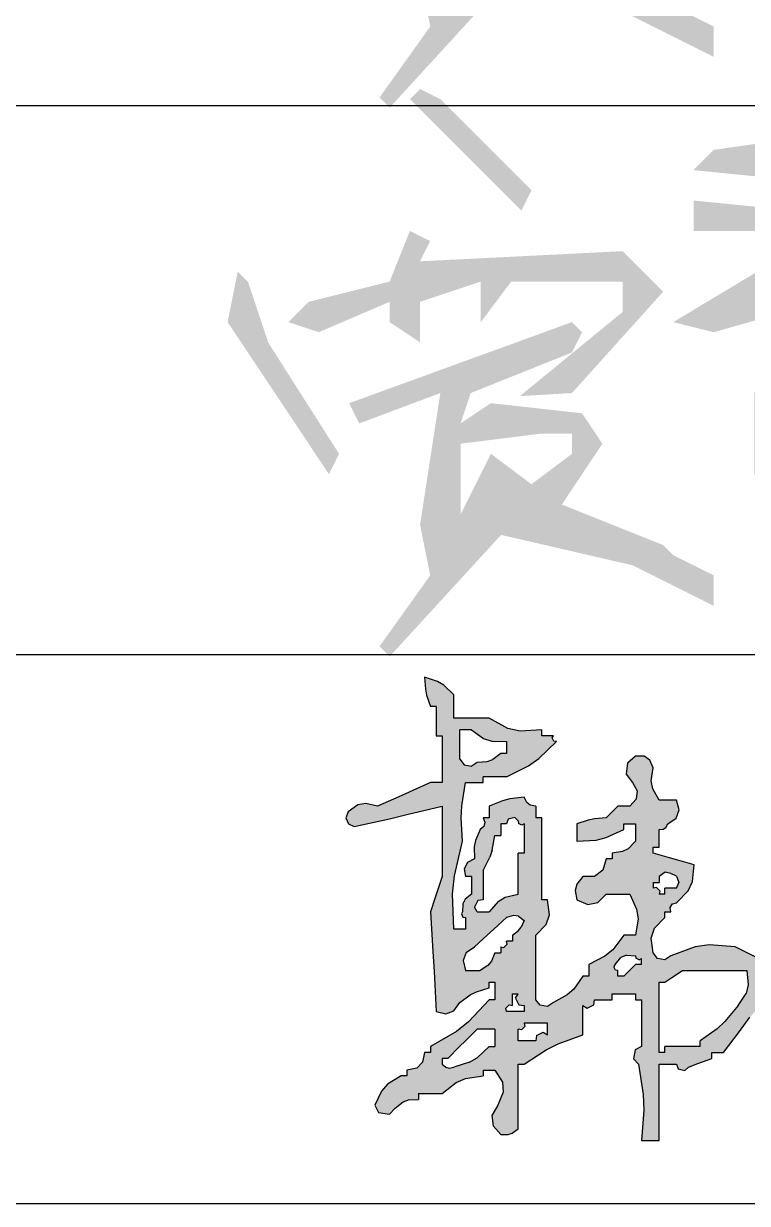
# Model space of a CAD drawing. Extents: x 6128144 to 12201635, y -1670122 to -706096.
# Drawn here: x 6223164 to 6223593, y -752340 to -751641 of the extents above; entities that cross this region are included whole.
import ezdxf

# ---------------------------------------------------------------- set-up
doc = ezdxf.new("R2010")
doc.units = 0
doc.header["$LTSCALE"] = 1000
doc.header["$MEASUREMENT"] = 0
doc.layers.get('0').update_dxf_attribs({"linetype": 'CONTINUOUS'})

# ---------------------------------------------------------------- blocks, each defined once
blk = doc.blocks.new('韩超')
h = blk.add_hatch(color=256)
h.dxf.hatch_style = 1
h.paths.add_polyline_path([(0.787849, 0.514197), (0.777955, 0.527898), (0.77346, 0.562754), (0.78123, 0.586063), (0.805739, 0.61125), (0.805739, 0.625142), (0.819631, 0.625142), (0.818004, 0.635027), (0.823773, 0.643681), (0.833523, 0.64598), (0.860867, 0.674873), (0.870953, 0.696725), (0.875199, 0.736279), (0.836353, 0.74757), (0.816903, 0.753127), (0.777955, 0.764063), (0.777955, 0.777955), (0.791847, 0.777955), (0.791847, 0.819631), (0.801775, 0.820971), (0.80763, 0.824875), (0.812685, 0.833523), (0.832189, 0.847055), (0.839321, 0.866071), (0.833523, 0.889091), (0.791847, 0.889091), (0.776856, 0.916298), (0.7735, 0.934755), (0.777955, 0.965498), (0.770329, 0.984025), (0.756314, 0.993368), (0.736279, 0.993282), (0.716867, 0.977277), (0.713907, 0.950644), (0.729333, 0.930768), (0.740061, 0.911103), (0.737625, 0.891618), (0.722387, 0.875199), (0.694603, 0.875199), (0.683489, 0.864086), (0.677932, 0.858529), (0.666819, 0.847415), (0.638572, 0.845181), (0.624291, 0.842325), (0.597358, 0.833523), (0.597358, 0.791847), (0.643081, 0.794876), (0.666726, 0.800787), (0.708495, 0.819631), (0.708495, 0.833523), (0.736279, 0.833523), (0.736279, 0.791847), (0.718733, 0.774249), (0.705317, 0.767541), (0.680711, 0.764063), (0.680711, 0.750171), (0.666819, 0.750171), (0.658732, 0.72359), (0.639033, 0.708815), (0.61125, 0.708495), (0.596777, 0.690733), (0.592946, 0.675409), (0.597358, 0.652926), (0.623512, 0.642026), (0.64687, 0.646697), (0.666819, 0.666819), (0.722387, 0.666819), (0.738834, 0.631134), (0.742077, 0.608437), (0.736279, 0.569574), (0.708495, 0.569574), (0.682162, 0.535076), (0.663824, 0.519794), (0.625142, 0.500114), (0.625142, 0.47233), (0.61125, 0.47233), (0.589715, 0.441777), (0.574435, 0.428025), (0.54179, 0.409816), (0.527664, 0.400538), (0.510468, 0.403404), (0.500114, 0.416762), (0.500114, 0.569574), (0.524623, 0.594762), (0.532393, 0.618071), (0.527898, 0.652926), (0.514006, 0.652926), (0.514006, 0.847415), (0.500114, 0.847415), (0.500114, 0.875199), (0.486416, 0.877514), (0.478388, 0.883536), (0.47233, 0.896037), (0.438162, 0.892345), (0.420863, 0.888021), (0.388977, 0.875199), (0.388977, 0.847415), (0.375085, 0.847415), (0.379444, 0.836821), (0.376971, 0.826928), (0.368139, 0.819631), (0.356965, 0.793593), (0.353947, 0.778504), (0.354247, 0.750171), (0.337644, 0.741703), (0.330222, 0.726858), (0.333409, 0.708495), (0.347301, 0.708495), (0.347301, 0.666819), (0.332737, 0.655189), (0.327028, 0.643772), (0.326463, 0.625142), (0.32344, 0.619715), (0.327253, 0.612088), (0.333409, 0.61125), (0.333409, 0.583466), (0.305625, 0.583466), (0.302565, 0.667178), (0.306887, 0.710398), (0.326463, 0.791847), (0.3234, 0.8474), (0.32482, 0.875797), (0.333409, 0.930768), (0.375085, 0.930768), (0.375085, 0.94466), (0.430654, 0.94466), (0.482374, 0.970498), (0.50707, 0.987931), (0.548736, 1.028012), (0.542559, 1.028676), (0.538615, 1.036564), (0.54179, 1.041904), (0.514006, 1.041904), (0.514006, 1.055796), (0.462884, 1.052445), (0.433869, 1.058893), (0.388977, 1.08358), (0.305625, 1.08358), (0.305625, 1.139148), (0.281985, 1.161307), (0.266841, 1.170393), (0.236165, 1.180825), (0.238399, 1.152578), (0.241255, 1.138297), (0.250057, 1.111364), (0.263949, 1.111364), (0.263949, 1.041904), (0.277841, 1.041904), (0.277841, 0.930768), (0.250057, 0.930768), (0.200194, 0.90821), (0.175186, 0.897095), (0.125028, 0.875199), (0.097454, 0.881715), (0.078516, 0.877928), (0.055568, 0.861307), (0.050109, 0.847376), (0.0559, 0.8329), (0.06946, 0.826577), (0.152955, 0.845407), (0.194635, 0.855133), (0.277841, 0.875199), (0.277841, 0.708495), (0.266727, 0.675154), (0.261171, 0.658483), (0.250057, 0.625142), (0.255939, 0.530696), (0.258718, 0.483462), (0.263949, 0.388977), (0.286969, 0.38318), (0.305985, 0.390311), (0.319517, 0.409816), (0.344599, 0.428141), (0.359268, 0.435475), (0.388977, 0.444546), (0.388977, 0.458438), (0.40287, 0.458438), (0.40287, 0.416762), (0.388977, 0.416762), (0.340729, 0.364454), (0.31168, 0.341215), (0.250057, 0.305625), (0.250057, 0.291733), (0.236165, 0.291733), (0.231424, 0.268639), (0.217583, 0.254798), (0.194489, 0.250057), (0.194489, 0.236165), (0.180597, 0.236165), (0.148793, 0.216524), (0.134276, 0.200394), (0.118082, 0.166705), (0.127514, 0.14947), (0.152825, 0.145854), (0.166705, 0.159759), (0.185336, 0.17447), (0.198563, 0.17943), (0.222273, 0.180597), (0.222273, 0.194489), (0.277841, 0.194489), (0.311245, 0.220472), (0.333233, 0.229896), (0.375085, 0.236165), (0.375085, 0.250057), (0.40287, 0.250057), (0.420685, 0.221738), (0.422698, 0.197582), (0.409816, 0.166705), (0.396068, 0.142401), (0.398473, 0.118345), (0.416762, 0.097244), (0.43433, 0.097627), (0.444154, 0.100901), (0.458438, 0.111136), (0.458438, 0.263949), (0.47233, 0.263949), (0.524193, 0.298154), (0.552768, 0.312442), (0.61125, 0.333409), (0.61125, 0.40287), (0.621931, 0.39652), (0.637706, 0.404407), (0.639034, 0.416762), (0.680711, 0.416762), (0.680711, 0.430654), (0.736279, 0.430654), (0.736279, 0.416762), (0.750171, 0.416762), (0.750171, 0.305625), (0.735269, 0.297653), (0.731714, 0.276323), (0.743225, 0.263949), (0.754517, 0.192544), (0.755945, 0.155413), (0.750171, 0.083352), (0.791847, 0.083352), (0.791847, 0.263949), (0.833523, 0.263949), (0.837499, 0.253205), (0.852744, 0.249394), (0.861307, 0.257003), (0.883535, 0.265338), (0.894648, 0.269506), (0.916876, 0.277841), (0.916876, 0.291733), (0.94466, 0.291733), (0.969894, 0.324902), (0.982398, 0.341574), (1.007174, 0.375085), (1.032146, 0.402761), (1.041693, 0.421855), (1.04885, 0.458438), (1.055218, 0.477023), (1.053221, 0.491001), (1.041904, 0.50706), (0.972444, 0.54179), (0.910919, 0.546316), (0.877697, 0.541786), (0.819631, 0.520952), (0.805828, 0.5112)])
h.paths.add_polyline_path([(0.791847, 0.458438), (0.805739, 0.458438), (0.82241, 0.469551), (0.847415, 0.486222), (1.000228, 0.486222), (1.003038, 0.45197), (0.997988, 0.431769), (0.97939, 0.40287), (0.948039, 0.36501), (0.929334, 0.347744), (0.889091, 0.319517), (0.889091, 0.305625), (0.805739, 0.305625), (0.805739, 0.291733), (0.791847, 0.291733)], flags=16)
h.paths.add_polyline_path([(0.750171, 0.500114), (0.736279, 0.500114), (0.725165, 0.489), (0.719608, 0.483443), (0.708495, 0.47233), (0.694603, 0.47233), (0.694603, 0.486222), (0.688447, 0.48706), (0.684633, 0.494686), (0.687657, 0.500114), (0.701182, 0.516386), (0.715167, 0.52238), (0.736279, 0.520952), (0.736943, 0.514775), (0.744831, 0.510831), (0.750171, 0.514006)], flags=16)
h.paths.add_polyline_path([(0.791847, 0.666819), (0.793521, 0.674497), (0.785633, 0.682384), (0.777955, 0.680711), (0.777955, 0.694603), (0.791847, 0.694603), (0.792194, 0.70849), (0.806202, 0.718996), (0.819631, 0.715441), (0.833192, 0.709118), (0.838982, 0.694641), (0.833523, 0.680711), (0.805739, 0.680711), (0.805739, 0.666819)], flags=16)
h.paths.add_polyline_path([(0.527898, 0.361193), (0.527898, 0.333409), (0.517217, 0.339759), (0.501443, 0.331871), (0.500114, 0.319517), (0.458438, 0.319517), (0.458438, 0.347301), (0.466116, 0.345628), (0.474003, 0.353515), (0.47233, 0.361193)], flags=16)
h.paths.add_polyline_path([(0.47233, 0.40287), (0.47233, 0.388977), (0.430654, 0.388977), (0.42898, 0.396656), (0.436867, 0.404543), (0.444546, 0.40287), (0.444546, 0.430654), (0.458438, 0.430654), (0.452088, 0.419973), (0.459976, 0.404198)], flags=16)
h.paths.add_polyline_path([(0.47233, 0.604304), (0.464836, 0.588169), (0.458643, 0.580427), (0.444546, 0.569574), (0.444546, 0.555682), (0.430654, 0.555682), (0.432327, 0.548004), (0.42444, 0.540117), (0.416762, 0.54179), (0.416762, 0.527898), (0.40287, 0.527898), (0.39467, 0.507807), (0.386422, 0.49791), (0.368139, 0.486222), (0.333409, 0.486222), (0.327612, 0.509242), (0.334743, 0.528258), (0.354247, 0.54179), (0.384775, 0.569612), (0.400056, 0.583504), (0.430654, 0.61125), (0.446814, 0.616197), (0.458647, 0.614224)], flags=16)
h.paths.add_polyline_path([(0.458438, 0.666819), (0.426908, 0.659351), (0.410404, 0.649448), (0.388977, 0.625142), (0.361193, 0.625142), (0.354844, 0.635823), (0.362731, 0.651598), (0.375085, 0.652926), (0.375085, 0.722387), (0.390598, 0.753922), (0.396359, 0.771203), (0.40287, 0.805739), (0.416762, 0.805739), (0.416762, 0.833523), (0.430654, 0.833523), (0.434629, 0.844267), (0.449874, 0.848078), (0.458438, 0.840469), (0.459102, 0.834292), (0.466989, 0.830348), (0.47233, 0.833523), (0.47233, 0.764063), (0.458438, 0.764063)], flags=16)
h.paths.add_polyline_path([(0.40287, 0.347301), (0.40287, 0.305625), (0.388977, 0.305625), (0.360889, 0.27915), (0.342496, 0.268422), (0.305625, 0.257003), (0.294367, 0.254885), (0.286778, 0.256782), (0.277841, 0.263949), (0.277841, 0.277841), (0.291733, 0.277841), (0.319459, 0.305683), (0.333352, 0.319575), (0.361193, 0.347301)], flags=16)
h.paths.add_polyline_path([(0.430654, 1.000228), (0.416762, 1.000228), (0.39813, 0.985517), (0.384903, 0.980557), (0.361193, 0.97939), (0.347067, 0.970112), (0.329871, 0.972978), (0.319517, 0.986336), (0.319517, 1.055796), (0.347301, 1.055796), (0.376072, 1.035613), (0.395527, 1.029128), (0.430654, 1.028012)], flags=16)
for p, q in [((0.266841, 1.170393), (0.236165, 1.180825)), ((0.236165, 1.180825), (0.238399, 1.152578)), ((0.238399, 1.152578), (0.241255, 1.138297)), ((0.281985, 1.161307), (0.266841, 1.170393)), ((0.305625, 1.139148), (0.281985, 1.161307)), ((0.241255, 1.138297), (0.250057, 1.111364)), ((0.305625, 1.08358), (0.305625, 1.139148)), ((0.263949, 1.111364), (0.250057, 1.111364)), ((0.263949, 1.111364), (0.263949, 1.041904)), ((0.388977, 1.08358), (0.305625, 1.08358)), ((0.433869, 1.058893), (0.388977, 1.08358)), ((0.263949, 1.041904), (0.277841, 1.041904)), ((0.277841, 1.041904), (0.277841, 0.930768)), ((0.319517, 0.986336), (0.319517, 1.055796)), ((0.347301, 1.055796), (0.319517, 1.055796)), ((0.347301, 1.055796), (0.376072, 1.035613)), ((0.376072, 1.035613), (0.395527, 1.029128)), ((0.462884, 1.052445), (0.433869, 1.058893)), ((0.514006, 1.055796), (0.462884, 1.052445)), ((0.514006, 1.041904), (0.514006, 1.055796)), ((0.54179, 1.041904), (0.514006, 1.041904)), ((0.538615, 1.036564), (0.54179, 1.041904)), ((0.542559, 1.028676), (0.538615, 1.036564)), ((0.395527, 1.029128), (0.430654, 1.028012)), ((0.430654, 1.028012), (0.430654, 1.000228)), ((0.50707, 0.987931), (0.548736, 1.028012)), ((0.548736, 1.028012), (0.542559, 1.028676)), ((0.319517, 0.986336), (0.329871, 0.972978)), ((0.347067, 0.970112), (0.361193, 0.97939)), ((0.361193, 0.97939), (0.384903, 0.980557)), ((0.384903, 0.980557), (0.39813, 0.985517)), ((0.416762, 1.000228), (0.39813, 0.985517)), ((0.430654, 1.000228), (0.416762, 1.000228)), ((0.482374, 0.970498), (0.50707, 0.987931)), ((0.736279, 0.993282), (0.716867, 0.977277)), ((0.756314, 0.993368), (0.736279, 0.993282)), ((0.770329, 0.984025), (0.756314, 0.993368)), ((0.777955, 0.965498), (0.770329, 0.984025)), ((0.329871, 0.972978), (0.347067, 0.970112)), ((0.430654, 0.94466), (0.482374, 0.970498)), ((0.716867, 0.977277), (0.713907, 0.950644)), ((0.713907, 0.950644), (0.729333, 0.930768)), ((0.7735, 0.934755), (0.777955, 0.965498)), ((0.250057, 0.930768), (0.200194, 0.90821)), ((0.277841, 0.930768), (0.250057, 0.930768)), ((0.32482, 0.875797), (0.333409, 0.930768)), ((0.333409, 0.930768), (0.375085, 0.930768)), ((0.375085, 0.930768), (0.375085, 0.94466)), ((0.430654, 0.94466), (0.375085, 0.94466)), ((0.729333, 0.930768), (0.740061, 0.911103)), ((0.776856, 0.916298), (0.7735, 0.934755)), ((0.175186, 0.897095), (0.125028, 0.875199)), ((0.200194, 0.90821), (0.175186, 0.897095)), ((0.47233, 0.896037), (0.438162, 0.892345)), ((0.478388, 0.883536), (0.47233, 0.896037)), ((0.740061, 0.911103), (0.737625, 0.891618)), ((0.791847, 0.889091), (0.776856, 0.916298)), ((0.078516, 0.877928), (0.055568, 0.861307)), ((0.097454, 0.881715), (0.078516, 0.877928)), ((0.125028, 0.875199), (0.097454, 0.881715)), ((0.194635, 0.855133), (0.277841, 0.875199)), ((0.277841, 0.875199), (0.277841, 0.708495)), ((0.3234, 0.8474), (0.32482, 0.875797)), ((0.420863, 0.888021), (0.388977, 0.875199)), ((0.388977, 0.875199), (0.388977, 0.847415)), ((0.438162, 0.892345), (0.420863, 0.888021)), ((0.486416, 0.877514), (0.478388, 0.883536)), ((0.500114, 0.875199), (0.486416, 0.877514)), ((0.500114, 0.875199), (0.500114, 0.847415)), ((0.694603, 0.875199), (0.683489, 0.864086)), ((0.722387, 0.875199), (0.694603, 0.875199)), ((0.737625, 0.891618), (0.722387, 0.875199)), ((0.833523, 0.889091), (0.791847, 0.889091)), ((0.839321, 0.866071), (0.833523, 0.889091)), ((0.055568, 0.861307), (0.050109, 0.847376)), ((0.050109, 0.847376), (0.0559, 0.8329)), ((0.06946, 0.826577), (0.152955, 0.845407)), ((0.152955, 0.845407), (0.194635, 0.855133)), ((0.326463, 0.791847), (0.3234, 0.8474)), ((0.388977, 0.847415), (0.375085, 0.847415)), ((0.375085, 0.847415), (0.379444, 0.836821)), ((0.434629, 0.844267), (0.430654, 0.833523)), ((0.449874, 0.848078), (0.434629, 0.844267)), ((0.458438, 0.840469), (0.449874, 0.848078)), ((0.458438, 0.840469), (0.459102, 0.834292)), ((0.514006, 0.847415), (0.500114, 0.847415)), ((0.514006, 0.652926), (0.514006, 0.847415)), ((0.624291, 0.842325), (0.597358, 0.833523)), ((0.638572, 0.845181), (0.624291, 0.842325)), ((0.666819, 0.847415), (0.638572, 0.845181)), ((0.677932, 0.858529), (0.666819, 0.847415)), ((0.683489, 0.864086), (0.677932, 0.858529)), ((0.812685, 0.833523), (0.832189, 0.847055)), ((0.832189, 0.847055), (0.839321, 0.866071)), ((0.0559, 0.8329), (0.06946, 0.826577)), ((0.368139, 0.819631), (0.356965, 0.793593)), ((0.376971, 0.826928), (0.368139, 0.819631)), ((0.379444, 0.836821), (0.376971, 0.826928)), ((0.416762, 0.833523), (0.416762, 0.805739)), ((0.430654, 0.833523), (0.416762, 0.833523)), ((0.466989, 0.830348), (0.459102, 0.834292)), ((0.47233, 0.833523), (0.466989, 0.830348)), ((0.47233, 0.833523), (0.47233, 0.764063)), ((0.597358, 0.833523), (0.597358, 0.791847)), ((0.666726, 0.800787), (0.708495, 0.819631)), ((0.708495, 0.833523), (0.736279, 0.833523)), ((0.708495, 0.819631), (0.708495, 0.833523)), ((0.736279, 0.833523), (0.736279, 0.791847)), ((0.791847, 0.819631), (0.801775, 0.820971)), ((0.791847, 0.777955), (0.791847, 0.819631)), ((0.801775, 0.820971), (0.80763, 0.824875)), ((0.80763, 0.824875), (0.812685, 0.833523)), ((0.306887, 0.710398), (0.326463, 0.791847)), ((0.356965, 0.793593), (0.353947, 0.778504)), ((0.396359, 0.771203), (0.40287, 0.805739)), ((0.40287, 0.805739), (0.416762, 0.805739)), ((0.597358, 0.791847), (0.643081, 0.794876)), ((0.643081, 0.794876), (0.666726, 0.800787)), ((0.736279, 0.791847), (0.718733, 0.774249)), ((0.353947, 0.778504), (0.354247, 0.750171)), ((0.396359, 0.771203), (0.390598, 0.753922)), ((0.47233, 0.764063), (0.458438, 0.764063)), ((0.458438, 0.666819), (0.458438, 0.764063)), ((0.705317, 0.767541), (0.680711, 0.764063)), ((0.680711, 0.764063), (0.680711, 0.750171)), ((0.718733, 0.774249), (0.705317, 0.767541)), ((0.777955, 0.777955), (0.791847, 0.777955)), ((0.777955, 0.764063), (0.777955, 0.777955)), ((0.816903, 0.753127), (0.777955, 0.764063)), ((0.337644, 0.741703), (0.330222, 0.726858)), ((0.330222, 0.726858), (0.333409, 0.708495)), ((0.354247, 0.750171), (0.337644, 0.741703)), ((0.375085, 0.722387), (0.390598, 0.753922)), ((0.666819, 0.750171), (0.658732, 0.72359)), ((0.680711, 0.750171), (0.666819, 0.750171)), ((0.836353, 0.74757), (0.816903, 0.753127)), ((0.875199, 0.736279), (0.836353, 0.74757)), ((0.870953, 0.696725), (0.875199, 0.736279)), ((0.277841, 0.708495), (0.266727, 0.675154)), ((0.302565, 0.667178), (0.306887, 0.710398)), ((0.347301, 0.708495), (0.333409, 0.708495)), ((0.347301, 0.708495), (0.347301, 0.666819)), ((0.375085, 0.722387), (0.375085, 0.652926)), ((0.61125, 0.708495), (0.596777, 0.690733)), ((0.639033, 0.708815), (0.61125, 0.708495)), ((0.658732, 0.72359), (0.639033, 0.708815)), ((0.792194, 0.70849), (0.791847, 0.694603)), ((0.806202, 0.718996), (0.792194, 0.70849)), ((0.819631, 0.715441), (0.806202, 0.718996)), ((0.833192, 0.709118), (0.819631, 0.715441)), ((0.833192, 0.709118), (0.838982, 0.694641)), ((0.266727, 0.675154), (0.261171, 0.658483)), ((0.596777, 0.690733), (0.592946, 0.675409)), ((0.592946, 0.675409), (0.597358, 0.652926)), ((0.777955, 0.694603), (0.777955, 0.680711)), ((0.777955, 0.694603), (0.791847, 0.694603)), ((0.785633, 0.682384), (0.777955, 0.680711)), ((0.785633, 0.682384), (0.793521, 0.674497)), ((0.793521, 0.674497), (0.791847, 0.666819)), ((0.833523, 0.680711), (0.805739, 0.680711)), ((0.805739, 0.666819), (0.805739, 0.680711)), ((0.833523, 0.680711), (0.838982, 0.694641)), ((0.833523, 0.64598), (0.860867, 0.674873)), ((0.860867, 0.674873), (0.870953, 0.696725)), ((0.261171, 0.658483), (0.250057, 0.625142)), ((0.305625, 0.583466), (0.302565, 0.667178)), ((0.327028, 0.643772), (0.326463, 0.625142)), ((0.332737, 0.655189), (0.327028, 0.643772)), ((0.347301, 0.666819), (0.332737, 0.655189)), ((0.362731, 0.651598), (0.354844, 0.635823)), ((0.375085, 0.652926), (0.362731, 0.651598)), ((0.410404, 0.649448), (0.388977, 0.625142)), ((0.410404, 0.649448), (0.426908, 0.659351)), ((0.426908, 0.659351), (0.458438, 0.666819)), ((0.527898, 0.652926), (0.514006, 0.652926)), ((0.532393, 0.618071), (0.527898, 0.652926)), ((0.597358, 0.652926), (0.623512, 0.642026)), ((0.623512, 0.642026), (0.64687, 0.646697)), ((0.64687, 0.646697), (0.666819, 0.666819)), ((0.666819, 0.666819), (0.722387, 0.666819)), ((0.722387, 0.666819), (0.738834, 0.631134)), ((0.805739, 0.666819), (0.791847, 0.666819)), ((0.818004, 0.635027), (0.823773, 0.643681)), ((0.823773, 0.643681), (0.833523, 0.64598)), ((0.250057, 0.625142), (0.255939, 0.530696)), ((0.326463, 0.625142), (0.32344, 0.619715)), ((0.32344, 0.619715), (0.327253, 0.612088)), ((0.361193, 0.625142), (0.354844, 0.635823)), ((0.361193, 0.625142), (0.388977, 0.625142)), ((0.446814, 0.616197), (0.430654, 0.61125)), ((0.458647, 0.614224), (0.446814, 0.616197)), ((0.524623, 0.594762), (0.532393, 0.618071)), ((0.738834, 0.631134), (0.742077, 0.608437)), ((0.805739, 0.61125), (0.805739, 0.625142)), ((0.805739, 0.625142), (0.819631, 0.625142)), ((0.819631, 0.625142), (0.818004, 0.635027)), ((0.327253, 0.612088), (0.333409, 0.61125)), ((0.333409, 0.61125), (0.333409, 0.583466)), ((0.430654, 0.61125), (0.400056, 0.583504)), ((0.458643, 0.580427), (0.464836, 0.588169)), ((0.458647, 0.614224), (0.47233, 0.604304)), ((0.47233, 0.604304), (0.464836, 0.588169)), ((0.500114, 0.569574), (0.524623, 0.594762)), ((0.742077, 0.608437), (0.736279, 0.569574)), ((0.78123, 0.586063), (0.805739, 0.61125)), ((0.333409, 0.583466), (0.305625, 0.583466)), ((0.384775, 0.569612), (0.354247, 0.54179)), ((0.384775, 0.569612), (0.400056, 0.583504)), ((0.444546, 0.569574), (0.458643, 0.580427)), ((0.444546, 0.569574), (0.444546, 0.555682)), ((0.500114, 0.416762), (0.500114, 0.569574)), ((0.708495, 0.569574), (0.682162, 0.535076)), ((0.736279, 0.569574), (0.708495, 0.569574)), ((0.77346, 0.562754), (0.78123, 0.586063)), ((0.777955, 0.527898), (0.77346, 0.562754)), ((0.334743, 0.528258), (0.354247, 0.54179)), ((0.416762, 0.54179), (0.416762, 0.527898)), ((0.416762, 0.54179), (0.42444, 0.540117)), ((0.432327, 0.548004), (0.42444, 0.540117)), ((0.432327, 0.548004), (0.430654, 0.555682)), ((0.444546, 0.555682), (0.430654, 0.555682)), ((0.682162, 0.535076), (0.663824, 0.519794)), ((0.877697, 0.541786), (0.819631, 0.520952)), ((0.910919, 0.546316), (0.877697, 0.541786)), ((0.972444, 0.54179), (0.910919, 0.546316)), ((1.041904, 0.50706), (0.972444, 0.54179)), ((0.255939, 0.530696), (0.258718, 0.483462)), ((0.334743, 0.528258), (0.327612, 0.509242)), ((0.327612, 0.509242), (0.333409, 0.486222)), ((0.39467, 0.507807), (0.386422, 0.49791)), ((0.40287, 0.527898), (0.39467, 0.507807)), ((0.40287, 0.527898), (0.416762, 0.527898)), ((0.663824, 0.519794), (0.625142, 0.500114)), ((0.687657, 0.500114), (0.701182, 0.516386)), ((0.715167, 0.52238), (0.701182, 0.516386)), ((0.715167, 0.52238), (0.736279, 0.520952)), ((0.736279, 0.520952), (0.736943, 0.514775)), ((0.744831, 0.510831), (0.736943, 0.514775)), ((0.744831, 0.510831), (0.750171, 0.514006)), ((0.750171, 0.500114), (0.750171, 0.514006)), ((0.787849, 0.514197), (0.777955, 0.527898)), ((0.805828, 0.5112), (0.787849, 0.514197)), ((0.819631, 0.520952), (0.805828, 0.5112)), ((0.258718, 0.483462), (0.263949, 0.388977)), ((0.333409, 0.486222), (0.368139, 0.486222)), ((0.386422, 0.49791), (0.368139, 0.486222)), ((0.625142, 0.500114), (0.625142, 0.47233)), ((0.687657, 0.500114), (0.684633, 0.494686)), ((0.688447, 0.48706), (0.684633, 0.494686)), ((0.694603, 0.486222), (0.688447, 0.48706)), ((0.694603, 0.47233), (0.694603, 0.486222)), ((0.719608, 0.483443), (0.708495, 0.47233)), ((0.725165, 0.489), (0.719608, 0.483443)), ((0.725165, 0.489), (0.736279, 0.500114)), ((0.750171, 0.500114), (0.736279, 0.500114)), ((0.82241, 0.469551), (0.847415, 0.486222)), ((0.847415, 0.486222), (1.000228, 0.486222)), ((1.000228, 0.486222), (1.003038, 0.45197)), ((0.388977, 0.458438), (0.40287, 0.458438)), ((0.388977, 0.444546), (0.388977, 0.458438)), ((0.40287, 0.458438), (0.40287, 0.416762)), ((0.61125, 0.47233), (0.589715, 0.441777)), ((0.625142, 0.47233), (0.61125, 0.47233)), ((0.708495, 0.47233), (0.694603, 0.47233)), ((0.791847, 0.458438), (0.805739, 0.458438)), ((0.791847, 0.291733), (0.791847, 0.458438)), ((0.805739, 0.458438), (0.82241, 0.469551)), ((1.003038, 0.45197), (0.997988, 0.431769)), ((0.319517, 0.409816), (0.344599, 0.428141)), ((0.344599, 0.428141), (0.359268, 0.435475)), ((0.359268, 0.435475), (0.388977, 0.444546)), ((0.444546, 0.430654), (0.458438, 0.430654)), ((0.444546, 0.40287), (0.444546, 0.430654)), ((0.452088, 0.419973), (0.458438, 0.430654)), ((0.452088, 0.419973), (0.459976, 0.404198)), ((0.574435, 0.428025), (0.54179, 0.409816)), ((0.589715, 0.441777), (0.574435, 0.428025)), ((0.680711, 0.430654), (0.736279, 0.430654)), ((0.680711, 0.416762), (0.680711, 0.430654)), ((0.736279, 0.430654), (0.736279, 0.416762)), ((0.97939, 0.40287), (0.997988, 0.431769)), ((0.305985, 0.390311), (0.319517, 0.409816)), ((0.388977, 0.416762), (0.340729, 0.364454)), ((0.40287, 0.416762), (0.388977, 0.416762)), ((0.42898, 0.396656), (0.436867, 0.404543)), ((0.430654, 0.388977), (0.42898, 0.396656)), ((0.436867, 0.404543), (0.444546, 0.40287)), ((0.459976, 0.404198), (0.47233, 0.40287)), ((0.47233, 0.40287), (0.47233, 0.388977)), ((0.510468, 0.403404), (0.500114, 0.416762)), ((0.527664, 0.400538), (0.510468, 0.403404)), ((0.54179, 0.409816), (0.527664, 0.400538)), ((0.61125, 0.333409), (0.61125, 0.40287)), ((0.61125, 0.40287), (0.621931, 0.39652)), ((0.621931, 0.39652), (0.637706, 0.404407)), ((0.637706, 0.404407), (0.639034, 0.416762)), ((0.639034, 0.416762), (0.680711, 0.416762)), ((0.736279, 0.416762), (0.750171, 0.416762)), ((0.750171, 0.416762), (0.750171, 0.305625)), ((0.97939, 0.40287), (0.948039, 0.36501)), ((0.263949, 0.388977), (0.286969, 0.38318)), ((0.286969, 0.38318), (0.305985, 0.390311)), ((0.340729, 0.364454), (0.31168, 0.341215)), ((0.47233, 0.388977), (0.430654, 0.388977)), ((0.929334, 0.347744), (0.948039, 0.36501)), ((0.982398, 0.341574), (1.007174, 0.375085)), ((0.31168, 0.341215), (0.250057, 0.305625)), ((0.333352, 0.319575), (0.361193, 0.347301)), ((0.40287, 0.347301), (0.361193, 0.347301)), ((0.40287, 0.347301), (0.40287, 0.305625)), ((0.466116, 0.345628), (0.458438, 0.347301)), ((0.458438, 0.319517), (0.458438, 0.347301)), ((0.466116, 0.345628), (0.474003, 0.353515)), ((0.47233, 0.361193), (0.474003, 0.353515)), ((0.527898, 0.361193), (0.47233, 0.361193)), ((0.501443, 0.331871), (0.517217, 0.339759)), ((0.517217, 0.339759), (0.527898, 0.333409)), ((0.527898, 0.333409), (0.527898, 0.361193)), ((0.929334, 0.347744), (0.889091, 0.319517)), ((0.969894, 0.324902), (0.982398, 0.341574)), ((0.319459, 0.305683), (0.333352, 0.319575)), ((0.500114, 0.319517), (0.458438, 0.319517)), ((0.501443, 0.331871), (0.500114, 0.319517)), ((0.524193, 0.298154), (0.552768, 0.312442)), ((0.552768, 0.312442), (0.61125, 0.333409)), ((0.889091, 0.305625), (0.889091, 0.319517)), ((0.94466, 0.291733), (0.969894, 0.324902)), ((0.236165, 0.291733), (0.231424, 0.268639)), ((0.250057, 0.291733), (0.236165, 0.291733)), ((0.250057, 0.305625), (0.250057, 0.291733)), ((0.291733, 0.277841), (0.319459, 0.305683)), ((0.388977, 0.305625), (0.360889, 0.27915)), ((0.388977, 0.305625), (0.40287, 0.305625)), ((0.47233, 0.263949), (0.524193, 0.298154)), ((0.735269, 0.297653), (0.731714, 0.276323)), ((0.750171, 0.305625), (0.735269, 0.297653)), ((0.805739, 0.291733), (0.791847, 0.291733)), ((0.805739, 0.291733), (0.805739, 0.305625)), ((0.889091, 0.305625), (0.805739, 0.305625)), ((0.916876, 0.277841), (0.916876, 0.291733)), ((0.916876, 0.291733), (0.94466, 0.291733)), ((0.217583, 0.254798), (0.194489, 0.250057)), ((0.231424, 0.268639), (0.217583, 0.254798)), ((0.291733, 0.277841), (0.277841, 0.277841)), ((0.277841, 0.277841), (0.277841, 0.263949)), ((0.277841, 0.263949), (0.286778, 0.256782)), ((0.286778, 0.256782), (0.294367, 0.254885)), ((0.294367, 0.254885), (0.305625, 0.257003)), ((0.342496, 0.268422), (0.305625, 0.257003)), ((0.342496, 0.268422), (0.360889, 0.27915)), ((0.458438, 0.263949), (0.47233, 0.263949)), ((0.458438, 0.111136), (0.458438, 0.263949)), ((0.731714, 0.276323), (0.743225, 0.263949)), ((0.743225, 0.263949), (0.754517, 0.192544)), ((0.791847, 0.083352), (0.791847, 0.263949)), ((0.791847, 0.263949), (0.833523, 0.263949)), ((0.833523, 0.263949), (0.837499, 0.253205)), ((0.837499, 0.253205), (0.852744, 0.249394)), ((0.852744, 0.249394), (0.861307, 0.257003)), ((0.861307, 0.257003), (0.883535, 0.265338)), ((0.883535, 0.265338), (0.894648, 0.269506)), ((0.894648, 0.269506), (0.916876, 0.277841)), ((0.180597, 0.236165), (0.148793, 0.216524)), ((0.194489, 0.236165), (0.180597, 0.236165)), ((0.194489, 0.250057), (0.194489, 0.236165)), ((0.311245, 0.220472), (0.333233, 0.229896)), ((0.333233, 0.229896), (0.375085, 0.236165)), ((0.375085, 0.250057), (0.40287, 0.250057)), ((0.375085, 0.250057), (0.375085, 0.236165)), ((0.40287, 0.250057), (0.420685, 0.221738)), ((0.134276, 0.200394), (0.118082, 0.166705)), ((0.148793, 0.216524), (0.134276, 0.200394)), ((0.277841, 0.194489), (0.311245, 0.220472)), ((0.422698, 0.197582), (0.409816, 0.166705)), ((0.420685, 0.221738), (0.422698, 0.197582)), ((0.166705, 0.159759), (0.185336, 0.17447)), ((0.185336, 0.17447), (0.198563, 0.17943)), ((0.198563, 0.17943), (0.222273, 0.180597)), ((0.222273, 0.194489), (0.277841, 0.194489)), ((0.222273, 0.194489), (0.222273, 0.180597)), ((0.754517, 0.192544), (0.755945, 0.155413)), ((0.118082, 0.166705), (0.127514, 0.14947)), ((0.127514, 0.14947), (0.152825, 0.145854)), ((0.152825, 0.145854), (0.166705, 0.159759)), ((0.409816, 0.166705), (0.396068, 0.142401)), ((0.396068, 0.142401), (0.398473, 0.118345)), ((0.755945, 0.155413), (0.750171, 0.083352)), ((0.398473, 0.118345), (0.416762, 0.097244)), ((0.416762, 0.097244), (0.43433, 0.097627)), ((0.43433, 0.097627), (0.444154, 0.100901)), ((0.444154, 0.100901), (0.458438, 0.111136)), ((0.750171, 0.083352), (0.791847, 0.083352))]:
    blk.add_line(p, q)

msp = doc.modelspace()

# ---------------------------------------------------------------- hatches: boundary and pattern name
h = msp.add_hatch(color=0)
h.dxf.hatch_style = 1
h.paths.add_polyline_path([(6223308.59, -751504.73), (6223296.59, -751468.73), (6223290.59, -751462.73), (6223284.59, -751492.73), (6223344.59, -751582.73), (6223350.59, -751570.73)])
h.paths.add_polyline_path([(6223380.59, -751480.73), (6223380.59, -751492.73), (6223398.59, -751504.73), (6223398.59, -751480.73), (6223434.59, -751468.73), (6223434.59, -751492.73), (6223452.59, -751468.73), (6223518.59, -751468.73), (6223518.59, -751486.73), (6223457.69, -751536.56), (6223488.59, -751534.73), (6223542.59, -751474.73), (6223518.59, -751450.73), (6223398.59, -751456.73), (6223404.59, -751444.73), (6223392.59, -751438.73), (6223380.59, -751468.73), (6223332.59, -751480.73), (6223320.59, -751492.73), (6223338.59, -751498.73)])
h.paths.add_polyline_path([(6223488.59, -751510.73), (6223494.59, -751498.73), (6223488.59, -751492.73), (6223356.59, -751540.73), (6223362.59, -751552.73), (6223410.59, -751534.73), (6223398.59, -751612.73), (6223404.59, -751642.73), (6223374.59, -751684.73), (6223380.59, -751690.73), (6223446.59, -751618.73), (6223524.59, -751636.73), (6223572.59, -751660.73), (6223572.59, -751642.73), (6223548.59, -751630.73), (6223542.59, -751624.73), (6223482.59, -751600.73), (6223506.59, -751564.73), (6223494.59, -751546.73), (6223440.59, -751540.73), (6223422.59, -751552.73), (6223428.59, -751534.73)])
h.paths.add_polyline_path([(6223422.59, -751564.73), (6223470.59, -751558.73), (6223488.59, -751558.73), (6223488.59, -751570.73), (6223464.59, -751588.73), (6223440.59, -751570.73), (6223422.59, -751606.73)], flags=16)
h = msp.add_hatch(color=0)
h.dxf.hatch_style = 1
h.paths.add_polyline_path([(6223410.59, -751685.73), (6223398.59, -751679.73), (6223392.59, -751685.73), (6223458.59, -751751.73), (6223464.59, -751739.73)])
h = msp.add_hatch(color=0)
h.dxf.hatch_style = 1
h.paths.add_polyline_path([(6223656.59, -751709.73), (6223626.59, -751697.73), (6223620.59, -751691.73), (6223614.59, -751709.73), (6223572.59, -751715.73), (6223560.59, -751727.73), (6223620.59, -751733.73), (6223620.59, -751751.73), (6223560.59, -751745.73), (6223560.59, -751763.73), (6223620.59, -751763.73), (6223620.59, -751787.73), (6223608.59, -751781.73), (6223548.59, -751817.73), (6223572.59, -751823.73), (6223614.59, -751811.73), (6223596.59, -751859.73), (6223596.59, -751907.73), (6223608.59, -751919.73), (6223614.59, -751859.73), (6223626.59, -751883.73), (6223638.59, -751877.73), (6223626.59, -751859.73), (6223626.59, -751835.73), (6223638.59, -751823.73), (6223644.59, -751877.73), (6223632.59, -751883.73), (6223650.59, -751895.73), (6223662.59, -751877.73), (6223656.59, -751811.73), (6223692.59, -751799.73), (6223704.59, -751811.73), (6223716.59, -751805.73), (6223680.59, -751841.73), (6223692.59, -751853.73), (6223710.59, -751841.73), (6223716.59, -751913.73), (6223710.59, -751925.73), (6223698.59, -751901.73), (6223692.59, -751925.73), (6223710.59, -751949.73), (6223728.59, -751943.73), (6223728.59, -751847.73), (6223740.59, -751847.73), (6223764.59, -751823.73), (6223788.59, -751775.73), (6223842.59, -751763.73), (6223842.59, -751775.73), (6223824.59, -751769.73), (6223782.59, -751841.73), (6223794.59, -751847.73), (6223812.59, -751817.73), (6223836.59, -751799.73), (6223842.59, -751853.73), (6223866.59, -751853.73), (6223860.59, -751799.73), (6223884.59, -751805.73), (6223896.59, -751793.73), (6223914.59, -751793.73), (6223914.59, -751769.73), (6223890.59, -751727.73), (6223890.59, -751775.73), (6223884.59, -751787.73), (6223860.59, -751781.73), (6223860.59, -751757.73), (6223878.59, -751739.73), (6223872.59, -751727.73), (6223806.59, -751757.73), (6223770.59, -751739.73), (6223752.59, -751739.73), (6223722.59, -751757.73), (6223734.59, -751733.73), (6223698.59, -751727.73), (6223698.59, -751709.73), (6223662.59, -751745.73), (6223638.59, -751745.73), (6223638.59, -751721.73), (6223650.59, -751721.73)])
h.paths.add_polyline_path([(6223644.59, -751775.73), (6223650.59, -751775.73), (6223638.59, -751787.73)], flags=16)
h.paths.add_polyline_path([(6223680.59, -751745.73), (6223698.59, -751739.73), (6223716.59, -751739.73), (6223662.59, -751787.73)], flags=16)
h.paths.add_polyline_path([(6223710.59, -751787.73), (6223752.59, -751757.73), (6223770.59, -751757.73), (6223770.59, -751775.73), (6223734.59, -751835.73), (6223728.59, -751829.73), (6223746.59, -751805.73), (6223740.59, -751781.73)], flags=16)
h = msp.add_hatch(color=0)
h.dxf.hatch_style = 1
h.paths.add_polyline_path([(6223308.59, -751829.73), (6223296.59, -751793.73), (6223290.59, -751787.73), (6223284.59, -751817.73), (6223344.59, -751907.73), (6223350.59, -751895.73)])
h.paths.add_polyline_path([(6223380.59, -751805.73), (6223380.59, -751817.73), (6223398.59, -751829.73), (6223398.59, -751805.73), (6223434.59, -751793.73), (6223434.59, -751817.73), (6223452.59, -751793.73), (6223518.59, -751793.73), (6223518.59, -751811.73), (6223457.69, -751861.56), (6223488.59, -751859.73), (6223542.59, -751799.73), (6223518.59, -751775.73), (6223398.59, -751781.73), (6223404.59, -751769.73), (6223392.59, -751763.73), (6223380.59, -751793.73), (6223332.59, -751805.73), (6223320.59, -751817.73), (6223338.59, -751823.73)])
h.paths.add_polyline_path([(6223488.59, -751835.73), (6223494.59, -751823.73), (6223488.59, -751817.73), (6223356.59, -751865.73), (6223362.59, -751877.73), (6223410.59, -751859.73), (6223398.59, -751937.73), (6223404.59, -751967.73), (6223374.59, -752009.73), (6223380.59, -752015.73), (6223446.59, -751943.73), (6223524.59, -751961.73), (6223572.59, -751985.73), (6223572.59, -751967.73), (6223548.59, -751955.73), (6223542.59, -751949.73), (6223482.59, -751925.73), (6223506.59, -751889.73), (6223494.59, -751871.73), (6223440.59, -751865.73), (6223422.59, -751877.73), (6223428.59, -751859.73)])
h.paths.add_polyline_path([(6223422.59, -751889.73), (6223470.59, -751883.73), (6223488.59, -751883.73), (6223488.59, -751895.73), (6223464.59, -751913.73), (6223440.59, -751895.73), (6223422.59, -751931.73)], flags=16)

# ---------------------------------------------------------------- linework, layer by layer
for p, q in [((6222323.67, -751689.55), (6225073.67, -751689.55)), ((6222323.67, -752014.55), (6225073.67, -752014.55)), ((6222323.67, -752339.55), (6231323.67, -752339.55))]:
    msp.add_line(p, q)

# ---------------------------------------------------------------- block references
at = {"xscale": 250, "yscale": 250, "zscale": 250}
msp.add_blockref('韩超', (6223342.19, -752323.12), dxfattribs=at)

doc.saveas('drawing.dxf')
